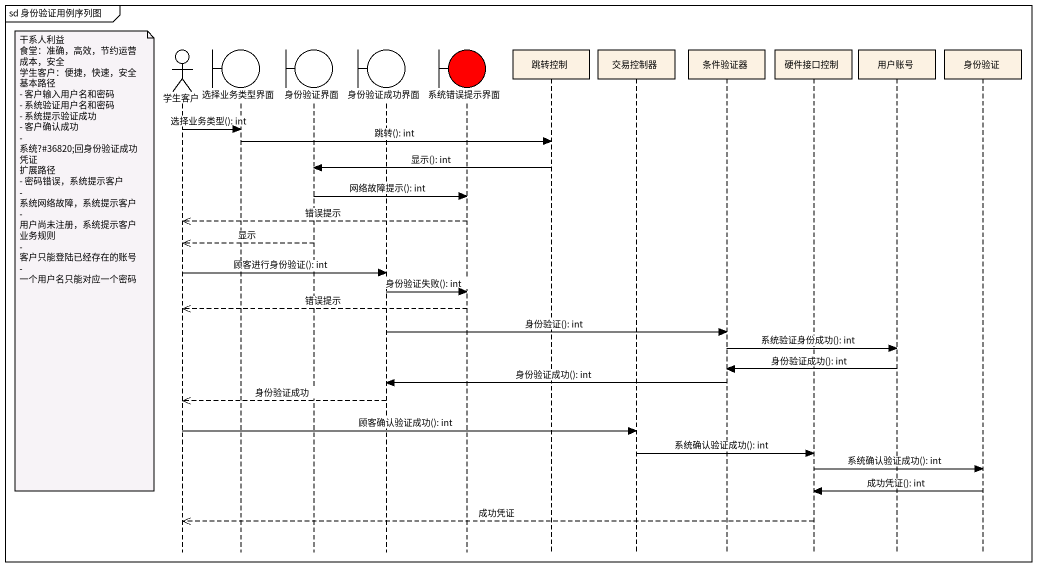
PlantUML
@startuml
mainframe sd 身份验证用例序列图
hide footbox
actor 学生客户
boundary 选择业务类型界面
boundary 身份验证界面
boundary 身份验证成功界面
boundary 系统错误提示界面 #FF0000
participant 跳转控制
participant 交易控制器
participant 条件验证器
participant 硬件接口控制
participant 用户账号
participant 身份验证

学生客户 -> 选择业务类型界面 : 选择业务类型(): int
选择业务类型界面 -> 跳转控制 : 跳转(): int
跳转控制 -> 身份验证界面 : 显示(): int
身份验证界面 -> 系统错误提示界面 : 网络故障提示(): int
系统错误提示界面 -->> 学生客户 : 错误提示
身份验证界面 -->> 学生客户 : 显示
note left of 学生客户
  干系人利益
  食堂：准确，高效，节约运营成本，安全
  学生客户：便捷，快速，安全
  基本路径
  - 客户输入用户名和密码
  - 系统验证用户名和密码
  - 系统提示验证成功
  - 客户确认成功
  - 系统?#36820;回身份验证成功凭证
  扩展路径
  - 密码错误，系统提示客户
  - 系统网络故障，系统提示客户
  - 用户尚未注册，系统提示客户
  业务规则
  - 客户只能登陆已经存在的账号
  - 一个用户名只能对应一个密码
end note
学生客户 -> 身份验证成功界面 : 顾客进行身份验证(): int
身份验证成功界面 -> 系统错误提示界面 : 身份验证失败(): int
系统错误提示界面 -->> 学生客户 : 错误提示
身份验证成功界面 -> 条件验证器 : 身份验证(): int
条件验证器 -> 用户账号 : 系统验证身份成功(): int
用户账号 -> 条件验证器 : 身份验证成功(): int
条件验证器 -> 身份验证成功界面 : 身份验证成功(): int
身份验证成功界面 -->> 学生客户 : 身份验证成功
学生客户 -> 交易控制器 : 顾客确认验证成功(): int
交易控制器 -> 硬件接口控制 : 系统确认验证成功(): int
硬件接口控制 -> 身份验证 : 系统确认验证成功(): int
身份验证 -> 硬件接口控制 : 成功凭证(): int
硬件接口控制 -->> 学生客户 : 成功凭证
@enduml
